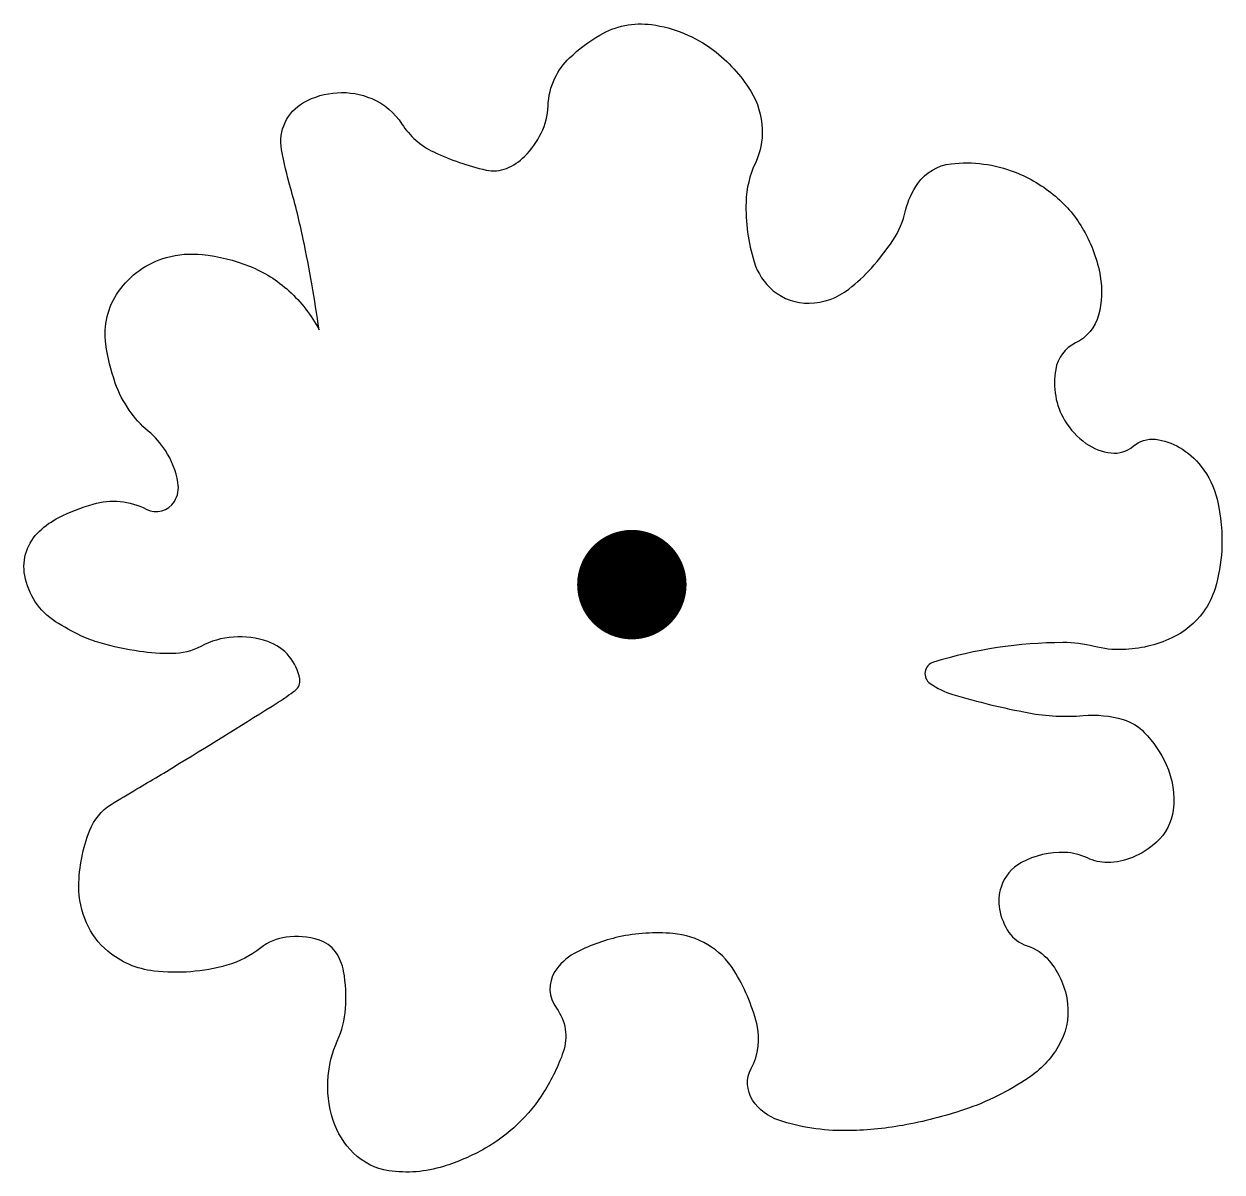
# Model space of a CAD drawing. Extents: x 4880.3 to 4894, y 4996.7 to 5009.9.
import ezdxf

# ---------------------------------------------------------------- set-up
doc = ezdxf.new("R2010")
doc.units = 0
doc.header["$LTSCALE"] = 5
doc.header["$MEASUREMENT"] = 0
doc.layers.get('0').update_dxf_attribs({"linetype": 'CONTINUOUS'})

msp = doc.modelspace()

# ---------------------------------------------------------------- linework, layer by layer
at = {"flags": 128}
msp.add_lwpolyline([(4883.716, 5006.359, 0.00779), (4883.632, 5006.883, 0.007941), (4883.534, 5007.394, 0.017983), (4883.389, 5007.981, -0.02427), (4883.287, 5008.417, -0.319753), (4883.538, 5008.954, -0.232587), (4884.317, 5008.999, -0.151134), (4884.661, 5008.709, 0.140466), (4885.024, 5008.39, 0.055392), (4885.622, 5008.184, 0.151318), (4885.857, 5008.203, 0.104095), (4886.062, 5008.34, 0.077727), (4886.252, 5008.606, 0.109678), (4886.33, 5008.915, -0.106205), (4886.408, 5009.234, -0.089304), (4886.575, 5009.463, -0.058265), (4886.921, 5009.725, -0.166923), (4887.511, 5009.844, -0.129896), (4888.218, 5009.553, -0.0922), (4888.644, 5009.085, -0.12998), (4888.776, 5008.651, -0.120413), (4888.697, 5008.264, 0.10333), (4888.59, 5007.818, 0.082312), (4888.683, 5007.135, 0.145966), (4888.902, 5006.806, 0.180421), (4889.312, 5006.663, 0.162017), (4889.765, 5006.825, 0.042936), (4890.022, 5007.065, 0.037818), (4890.267, 5007.38, 0.089714), (4890.413, 5007.722, -0.098619), (4890.552, 5008.031, -0.212114), (4890.931, 5008.255, -0.123391), (4891.662, 5008.16, -0.081811), (4892.124, 5007.884, -0.087762), (4892.445, 5007.498, -0.086276), (4892.635, 5006.971, -0.109564), (4892.616, 5006.528, -0.217891), (4892.352, 5006.209, 0.241948), (4892.126, 5005.908, 0.086495), (4892.126, 5005.601, 0.090626), (4892.228, 5005.326, 0.106283), (4892.472, 5005.063, 0.124135), (4892.76, 5004.953, 0.210226), (4893.012, 5005.03, -0.20841), (4893.266, 5005.109, -0.106448), (4893.541, 5005.017, -0.094035), (4893.787, 5004.8, -0.105457), (4893.969, 5004.425, -0.074755), (4894.022, 5003.842, -0.057923), (4893.946, 5003.407, -0.085742), (4893.813, 5003.138, -0.126803), (4893.451, 5002.841, -0.102342), (4892.89, 5002.708, -0.069082), (4892.565, 5002.744, 0.062825), (4892.209, 5002.788, 0.07427), (4890.73, 5002.564, 0.625272), (4890.692, 5002.321, 0.079681), (4890.953, 5002.195, 0.02583), (4891.818, 5001.986, 0.068384), (4892.441, 5001.955, -0.093418), (4892.897, 5001.91, -0.131501), (4893.138, 5001.763, -0.08282), (4893.388, 5001.396, -0.139767), (4893.468, 5000.876, -0.180139), (4893.277, 5000.51, -0.085398), (4893.002, 5000.335, -0.096457), (4892.718, 5000.278, -0.113722), (4892.488, 5000.329, 0.101421), (4892.232, 5000.392, 0.134915), (4891.734, 5000.276, 0.193449), (4891.502, 4999.997, 0.121718), (4891.485, 4999.744, 0.107485), (4891.593, 4999.479, 0.166249), (4891.799, 4999.326, -0.140409), (4892.049, 4999.159, -0.150062), (4892.262, 4998.665, -0.162907), (4892.156, 4998.178, -0.110406), (4891.813, 4997.816, -0.067048), (4891.084, 4997.456, -0.03769), (4890.381, 4997.276, -0.041589), (4889.727, 4997.216, -0.081173), (4888.965, 4997.334, -0.1698), (4888.666, 4997.563, -0.275323), (4888.65, 4997.927, 0.18789), (4888.712, 4998.438, 0.076214), (4888.452, 4999.047, 0.121585), (4888.153, 4999.339, 0.11191), (4887.754, 4999.467, 0.075339), (4887.138, 4999.427, 0.070602), (4886.627, 4999.237, 0.129603), (4886.408, 4999.032, 0.309504), (4886.425, 4998.614, -0.248638), (4886.503, 4998.115, -0.057563), (4886.283, 4997.658, -0.061387), (4885.982, 4997.289, -0.061287), (4885.612, 4997.014, -0.054149), (4885.134, 4996.807, -0.112675), (4884.51, 4996.758, -0.158727), (4884.108, 4996.959, -0.119916), (4883.876, 4997.333, -0.102869), (4883.819, 4997.842, -0.081775), (4883.923, 4998.237, 0.08702), (4884.017, 4998.61, 0.061929), (4883.995, 4999.035, 0.11097), (4883.903, 4999.257, 0.167749), (4883.71, 4999.394, 0.105022), (4883.34, 4999.424, 0.13528), (4883.049, 4999.302, -0.097727), (4882.663, 4999.105, -0.098937), (4881.829, 4999.038, -0.146102), (4881.302, 4999.265, -0.113998), (4881.059, 4999.587, -0.10717), (4880.972, 5000.007, -0.092543), (4881.096, 5000.645, -0.160355), (4881.34, 5000.939, -0.006435), (4881.635, 5001.117, 0.003894), (4882.123, 5001.41, 0.003821), (4883.248, 5002.108, 0.021345), (4883.443, 5002.243, 0.281304), (4883.494, 5002.373, 0.13053), (4883.374, 5002.631, 0.136902), (4883.13, 5002.8, 0.10124), (4882.736, 5002.852, 0.105128), (4882.363, 5002.744, -0.121424), (4882.036, 5002.662, -0.038467), (4881.663, 5002.688, -0.031337), (4881.215, 5002.784, -0.043354), (4880.996, 5002.866, -0.030491), (4880.706, 5003.027, -0.210086), (4880.354, 5003.554, -0.253511), (4880.523, 5004.062, -0.07163), (4880.742, 5004.215, -0.045061), (4881.135, 5004.37, -0.193392), (4881.741, 5004.312, 0.391442), (4882.063, 5004.4, 0.184807), (4882.104, 5004.615, 0.10027), (4881.96, 5004.982, 0.075838), (4881.764, 5005.203, -0.068962), (4881.546, 5005.443, -0.065611), (4881.388, 5005.752, -0.049849), (4881.28, 5006.196, -0.189953), (4881.424, 5006.796, -0.173685), (4881.972, 5007.185, -0.094363), (4882.381, 5007.219, -0.069338), (4882.922, 5007.086, -0.090254), (4883.371, 5006.804, -0.084736), (4883.716, 5006.359)], format="xyb", dxfattribs=at)
at = {"const_width": 0.625}
msp.add_lwpolyline([(4886.974, 5003.45, 1), (4887.599, 5003.45, 1)], format="xyb", close=True, dxfattribs=at)

doc.saveas('drawing.dxf')
